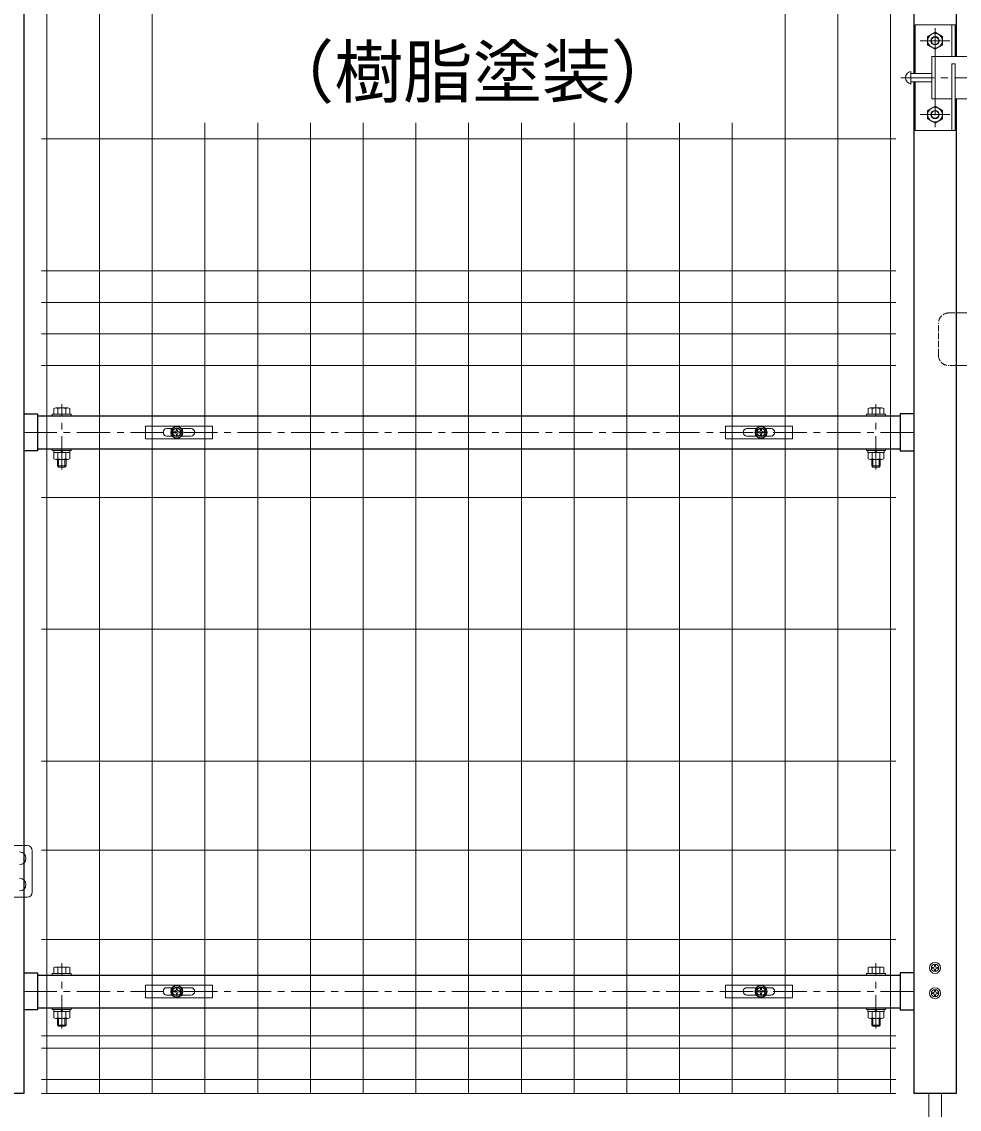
# Model space of a CAD drawing. Units: millimetres, scale not verified. Extents: x -4200 to 4200, y -2970 to 2970.
# Drawn here: x 300 to 1189, y -307 to 724 of the extents above; entities that cross this region are included whole.
import ezdxf
from ezdxf.enums import TextEntityAlignment as Align

# ---------------------------------------------------------------- set-up
doc = ezdxf.new("R2010")
doc.units = ezdxf.units.MM
doc.header["$LTSCALE"] = 10
doc.linetypes.add('DASHED', pattern=[7.5, 6, -1.5])
doc.linetypes.add('USER1', pattern=[50.8, 31.75, -6.35, 6.35, -6.35])
for name, color, linetype, lineweight in [('0-0_D-STR1', 1, 'Continuous', 25), ('0-1_D-BMK', 2, 'USER1', 13), ('0-4_D-STR3', 3, 'Continuous', 13), ('0-5_D-STR-DIM', 7, 'Continuous', 13), ('0-7_Defpoints', 6, 'Continuous', 25), ('0-9_D-STR-TXT', 7, 'Continuous', 13), ('0-C_D-STR2', 7, 'Continuous', 13)]:
    doc.layers.add(name, color=color, linetype=linetype, lineweight=lineweight)
doc.styles.add('ＭＳ ゴシック', font='')
doc.styles.get('ＭＳ ゴシック').set_extended_font_data('MS Gothic')

# ---------------------------------------------------------------- blocks, each defined once
blk = doc.blocks.new('U8')
at = {"layer": '0-0_D-STR1'}
for p, q in [((500, 14150), (500, 300)), ((8940, 14150), (8940, 9970)), ((9340, 14150), (9340, 10130)), ((8940, 9890), (8940, 300)), ((9340, 9730), (9340, 300)), ((500, 6742), (630, 6742)), ((630, 6742), (630, 6393)), ((630, 6722.5), (8810, 6722.5)), ((8940, 6742), (8810, 6742)), ((8810, 6742), (8810, 6393)), ((630, 6393), (500, 6393)), ((630, 6412.5), (8810, 6412.5)), ((8810, 6393), (8940, 6393)), ((500, 1442), (630, 1442)), ((630, 1442), (630, 1093)), ((630, 1422.5), (8810, 1422.5)), ((8810, 1442), (8810, 1093)), ((8940, 1442), (8810, 1442)), ((630, 1093), (500, 1093)), ((630, 1112.5), (8810, 1112.5)), ((8810, 1093), (8940, 1093)), ((500, 300), (100, 300)), ((9340, 300), (8940, 300))]:
    blk.add_line(p, q, dxfattribs=at)
at = {"layer": '0-1_D-BMK'}
for p, q in [((9140, 10400), (9140, 9460)), ((8998.8, 10280), (9281.2, 10280)), ((8815.4, 9930), (10025.9, 9930)), ((8998.8, 9580), (9281.2, 9580)), ((860, 6214), (860, 6834.9)), ((8580, 6214), (8580, 6834.9)), ((8940, 6567.5), (500, 6567.5)), ((860, 914), (860, 1534.9)), ((8580, 914), (8580, 1534.9)), ((8940, 1267.5), (500, 1267.5))]:
    blk.add_line(p, q, dxfattribs=at)
at = {"layer": '0-4_D-STR3'}
for p, q in [((8950, 9970), (8950, 10430)), ((8950, 10430), (9300, 10430)), ((9300, 10130), (9300, 10430)), ((9300, 10430), (9330, 10430)), ((9330, 10130), (9330, 10430)), ((9140, 10360.8), (9070, 10320.4)), ((9070, 10239.6), (9070, 10320.4)), ((9140, 10360.8), (9210, 10320.4)), ((9210, 10239.6), (9210, 10320.4)), ((9140, 10199.2), (9070, 10239.6)), ((9140, 10199.2), (9210, 10239.6)), ((9110, 10130), (9110, 9730)), ((9110, 10130), (9740, 10130)), ((9140, 10130), (9140, 9730)), ((9300, 10060), (9300, 9430)), ((9300, 10060), (9330, 10060)), ((9330, 10060), (9330, 9430)), ((8910, 9870), (8910, 9990)), ((9110, 9970), (8910, 9970)), ((9110, 9890), (8910, 9890)), ((8950, 9430), (8950, 9890)), ((9110, 9730), (9300, 9730)), ((9330, 9730), (9740, 9730)), ((9140, 9660.8), (9070, 9620.4)), ((9070, 9620.4), (9070, 9539.6)), ((9140, 9499.2), (9070, 9539.6)), ((9140, 9499.2), (9210, 9539.6)), ((8950, 9430), (9300, 9430)), ((9300, 9430), (9330, 9430)), ((770, 6738.5), (770, 6722.5)), ((770, 6738.5), (950, 6738.5)), ((770, 6722.5), (950, 6722.5)), ((785, 6738.5), (785, 6793)), ((935, 6738.5), (785, 6738.5)), ((916.3, 6798.5), (803.8, 6798.5)), ((822.5, 6738.5), (822.5, 6793)), ((897.5, 6738.5), (897.5, 6793)), ((935, 6738.5), (935, 6793)), ((950, 6738.5), (950, 6722.5)), ((8490, 6738.5), (8490, 6722.5)), ((8670, 6738.5), (8490, 6738.5)), ((8670, 6722.5), (8490, 6722.5)), ((8505, 6738.5), (8505, 6793)), ((8505, 6738.5), (8655, 6738.5)), ((8523.7, 6798.5), (8636.2, 6798.5)), ((8542.5, 6738.5), (8542.5, 6793)), ((8617.5, 6738.5), (8617.5, 6793)), ((8655, 6738.5), (8655, 6793)), ((8670, 6738.5), (8670, 6722.5)), ((770, 6412.5), (770, 6396.5)), ((770, 6412.5), (950, 6412.5)), ((770, 6396.5), (950, 6396.5)), ((863.8, 6376.5), (852.2, 6396.5)), ((870.7, 6376.5), (859.1, 6396.5)), ((950, 6412.5), (950, 6396.5)), ((8490, 6412.5), (8490, 6396.5)), ((8670, 6412.5), (8490, 6412.5)), ((8670, 6396.5), (8490, 6396.5)), ((8569.3, 6376.5), (8580.8, 6396.5)), ((8576.2, 6376.5), (8587.8, 6396.5)), ((8670, 6412.5), (8670, 6396.5)), ((785, 6376.5), (785, 6317)), ((803.8, 6311.5), (916.3, 6311.5)), ((820, 6248.5), (820, 6311.5)), ((822.5, 6376.5), (822.5, 6317)), ((830, 6238.5), (830, 6311.5)), ((890, 6238.5), (890, 6311.5)), ((897.5, 6376.5), (897.5, 6317)), ((900, 6248.5), (900, 6311.5)), ((935, 6376.5), (935, 6317)), ((8505, 6376.5), (8505, 6317)), ((8636.2, 6311.5), (8523.7, 6311.5)), ((8540, 6248.5), (8540, 6311.5)), ((8542.5, 6376.5), (8542.5, 6317)), ((8550, 6238.5), (8550, 6311.5)), ((8610, 6238.5), (8610, 6311.5)), ((8617.5, 6376.5), (8617.5, 6317)), ((8620, 6248.5), (8620, 6311.5)), ((8655, 6376.5), (8655, 6317)), ((820, 6248.5), (830, 6238.5)), ((820, 6248.5), (900, 6248.5)), ((890, 6238.5), (830, 6238.5)), ((890, 6238.5), (900, 6248.5)), ((8550, 6238.5), (8540, 6248.5)), ((8620, 6248.5), (8540, 6248.5)), ((8550, 6238.5), (8610, 6238.5)), ((8620, 6248.5), (8610, 6238.5)), ((-8.3, 2650), (530.3, 2650)), ((580.3, 2600), (580.3, 2210)), ((-8.3, 2160), (530.3, 2160)), ((785, 1438.5), (785, 1493)), ((916.3, 1498.5), (803.8, 1498.5)), ((822.5, 1438.5), (822.5, 1493)), ((897.5, 1438.5), (897.5, 1493)), ((935, 1438.5), (935, 1493)), ((8505, 1438.5), (8505, 1493)), ((8523.7, 1498.5), (8636.2, 1498.5)), ((8542.5, 1438.5), (8542.5, 1493)), ((8617.5, 1438.5), (8617.5, 1493)), ((8655, 1438.5), (8655, 1493)), ((9121.5, 1485.8), (9108.5, 1486.1)), ((9136.1, 1521.5), (9135.8, 1508.5)), ((9136.1, 1458.5), (9135.8, 1471.5)), ((9136.1, 1521.5), (9144, 1521.5)), ((9136.1, 1458.5), (9144, 1458.5)), ((9144, 1521.5), (9144.2, 1508.5)), ((9144, 1458.5), (9144.2, 1471.5)), ((9158.5, 1494.2), (9171.5, 1494)), ((9158.5, 1485.8), (9171.5, 1486.1)), ((9171.5, 1494), (9171.5, 1486.1)), ((770, 1438.5), (770, 1422.5)), ((770, 1438.5), (950, 1438.5)), ((770, 1422.5), (950, 1422.5)), ((935, 1438.5), (785, 1438.5)), ((950, 1438.5), (950, 1422.5)), ((8490, 1438.5), (8490, 1422.5)), ((8670, 1438.5), (8490, 1438.5)), ((8670, 1422.5), (8490, 1422.5)), ((8505, 1438.5), (8655, 1438.5)), ((8670, 1438.5), (8670, 1422.5)), ((9121.5, 1254.2), (9108.5, 1254)), ((9108.5, 1254), (9108.5, 1246.1)), ((9121.5, 1245.8), (9108.5, 1246.1)), ((9136.1, 1281.5), (9135.8, 1268.5)), ((9136.1, 1281.5), (9144, 1281.5)), ((9144, 1281.5), (9144.2, 1268.5)), ((9158.5, 1254.2), (9171.5, 1254)), ((9158.5, 1245.8), (9171.5, 1246.1)), ((9171.5, 1254), (9171.5, 1246.1)), ((9136.1, 1218.5), (9135.8, 1231.5)), ((9136.1, 1218.5), (9144, 1218.5)), ((9144, 1218.5), (9144.2, 1231.5)), ((770, 1112.5), (770, 1096.5)), ((770, 1112.5), (950, 1112.5)), ((770, 1096.5), (950, 1096.5)), ((785, 1076.5), (785, 1017)), ((822.5, 1076.5), (822.5, 1017)), ((863.8, 1076.5), (852.2, 1096.5)), ((870.7, 1076.5), (859.1, 1096.5)), ((897.5, 1076.5), (897.5, 1017)), ((935, 1076.5), (935, 1017)), ((950, 1112.5), (950, 1096.5)), ((8490, 1112.5), (8490, 1096.5)), ((8670, 1112.5), (8490, 1112.5)), ((8670, 1096.5), (8490, 1096.5)), ((8505, 1076.5), (8505, 1017)), ((8542.5, 1076.5), (8542.5, 1017)), ((8569.3, 1076.5), (8580.8, 1096.5)), ((8576.2, 1076.5), (8587.8, 1096.5)), ((8617.5, 1076.5), (8617.5, 1017)), ((8655, 1076.5), (8655, 1017)), ((8670, 1112.5), (8670, 1096.5)), ((803.8, 1011.5), (916.3, 1011.5)), ((820, 948.5), (820, 1011.5)), ((820, 948.5), (830, 938.5)), ((820, 948.5), (900, 948.5)), ((830, 938.5), (830, 1011.5)), ((890, 938.5), (830, 938.5)), ((890, 938.5), (890, 1011.5)), ((890, 938.5), (900, 948.5)), ((900, 948.5), (900, 1011.5)), ((8636.2, 1011.5), (8523.7, 1011.5)), ((8540, 948.5), (8540, 1011.5)), ((8550, 938.5), (8540, 948.5)), ((8620, 948.5), (8540, 948.5)), ((8550, 938.5), (8550, 1011.5)), ((8550, 938.5), (8610, 938.5)), ((8610, 938.5), (8610, 1011.5)), ((8620, 948.5), (8610, 938.5)), ((8620, 948.5), (8620, 1011.5)), ((9080, 300), (9080, -780.4)), ((9200, 300), (9200, -780.4))]:
    blk.add_line(p, q, dxfattribs=at)
for points in [[(9140, 9660.8), (9210, 9620.4), (9210, 9539.6)], [(937, 6376.5), (783, 6376.5), (783, 6396.5)], [(937, 6376.5), (937, 6396.5), (783, 6396.5)], [(8503, 6376.5), (8657, 6376.5), (8657, 6396.5)], [(8503, 6376.5), (8503, 6396.5), (8657, 6396.5)], [(9121.5, 1494.2), (9108.5, 1494), (9108.5, 1486.1)], [(937, 1076.5), (783, 1076.5), (783, 1096.5)], [(937, 1076.5), (937, 1096.5), (783, 1096.5)], [(8503, 1076.5), (8657, 1076.5), (8657, 1096.5)], [(8503, 1076.5), (8503, 1096.5), (8657, 1096.5)]]:
    blk.add_lwpolyline(points, dxfattribs=at)
for centre, radius in [((9140, 10280), 70), ((9140, 10280), 40), ((9140, 10280), 35), ((9140, 9580), 70), ((9140, 9580), 40), ((9140, 9580), 35), ((9140, 1490), 52.5), ((9140, 1490), 35), ((9140, 1250), 52.5), ((9140, 1250), 35)]:
    blk.add_circle(centre, radius, dxfattribs=at)
for centre, radius, start, end in [((8921, 9930), 61, 100.38886, 259.61115), ((803.8, 6764), 34.5, 57.13278, 122.86722), ((860, 6668.6), 129.9, 73.22135, 106.77865), ((916.3, 6764), 34.5, 57.13278, 122.86722), ((8523.7, 6764), 34.5, 57.13278, 122.86722), ((8580, 6668.6), 129.9, 73.22135, 106.77865), ((8636.2, 6764), 34.5, 57.13278, 122.86722), ((803.8, 6346), 34.5, 237.13278, 302.86722), ((860, 6441.4), 129.9, 253.22135, 286.77865), ((916.3, 6346), 34.5, 237.13278, 302.86722), ((8523.7, 6346), 34.5, 237.13278, 302.86722), ((8580, 6441.4), 129.9, 253.22135, 286.77865), ((8636.2, 6346), 34.5, 237.13278, 302.86722), ((460.3, 2530), 60, 270, 90), ((530.3, 2600), 50, 0, 90), ((460.3, 2280), 60, 270, 90), ((530.3, 2210), 50, 270, 0), ((803.8, 1464), 34.5, 57.13278, 122.86722), ((860, 1368.6), 129.9, 73.22135, 106.77865), ((916.3, 1464), 34.5, 57.13278, 122.86722), ((8523.7, 1464), 34.5, 57.13278, 122.86722), ((8580, 1368.6), 129.9, 73.22135, 106.77865), ((8636.2, 1464), 34.5, 57.13278, 122.86722), ((9121, 1509), 14.9, 270, 0), ((9121, 1471), 14.9, 0, 90), ((9159, 1509), 14.9, 180, 270), ((9159, 1471), 14.9, 90, 180), ((9121, 1269.1), 14.9, 270, 0), ((9121, 1231), 14.9, 0, 90), ((9159, 1269.1), 14.9, 180, 270), ((9159, 1231), 14.9, 90, 180), ((803.8, 1046), 34.5, 237.13278, 302.86722), ((860, 1141.4), 129.9, 253.22135, 286.77865), ((916.3, 1046), 34.5, 237.13278, 302.86722), ((8523.7, 1046), 34.5, 237.13278, 302.86722), ((8580, 1141.4), 129.9, 253.22135, 286.77865), ((8636.2, 1046), 34.5, 237.13278, 302.86722)]:
    blk.add_arc(centre, radius, start, end, dxfattribs=at)
at = {"layer": '0-7_Defpoints'}
for centre in [(1950, 6567.5), (7490, 6567.5), (1950, 1267.5), (7490, 1267.5)]:
    blk.add_circle(centre, 40, dxfattribs=at)
blk = doc.blocks.new('A$Cc5bff5c2')
at = {"layer": '0-4_D-STR3'}
for p, q in [((-297.7, 60), (337.3, 60)), ((-297.7, -60), (-297.7, 60)), ((-95.2, 35), (-45.6, 35)), ((-18.5, 4.2), (-31.5, 3.9)), ((-31.5, 3.9), (-31.5, -4)), ((-4, 31.5), (-4.2, 18.5)), ((-4, 31.5), (4, 31.5)), ((4, 31.5), (4.2, 18.5)), ((18.5, 4.2), (31.5, 3.9)), ((31.5, 3.9), (31.5, -4)), ((45.6, 35), (134.8, 35)), ((-95.2, -35), (-45.6, -35)), ((-18.5, -4.2), (-31.5, -4)), ((-4, -31.5), (-4.2, -18.5)), ((18.5, -4.2), (31.5, -4)), ((45.6, -35), (134.8, -35))]:
    blk.add_line(p, q, dxfattribs=at)
for points in [[(-297.7, -60), (337.3, -60), (337.3, 60)], [(-4, -31.5), (4, -31.5), (4.2, -18.5)]]:
    blk.add_lwpolyline(points, dxfattribs=at)
for radius in [57.5, 52.5]:
    blk.add_circle((0, 0), radius, dxfattribs=at)
for centre, radius, start, end in [((-95.2, 0), 35, 90, 270), ((-19.1, 19), 14.9, 270, 0), ((19.1, 19), 14.9, 180, 270), ((134.8, 0), 35, 270, 90), ((-19.1, -19), 14.9, 0, 90), ((19.1, -19), 14.9, 90, 180)]:
    blk.add_arc(centre, radius, start, end, dxfattribs=at)
blk = doc.blocks.new('A$C5ba32ecb')
at = {"layer": '0-4_D-STR3'}
for p, q in [((-337.5, 60), (297.5, 60)), ((-337.5, -60), (-337.5, 60)), ((-135, 35), (-45.6, 35)), ((-18.5, 4.2), (-31.5, 3.9)), ((-31.5, 3.9), (-31.5, -4)), ((-4, 31.5), (-4.2, 18.5)), ((-4, 31.5), (4, 31.5)), ((4, 31.5), (4.2, 18.5)), ((18.5, 4.2), (31.5, 3.9)), ((31.5, 3.9), (31.5, -4)), ((45.6, 35), (95, 35)), ((-135, -35), (-45.6, -35)), ((-18.5, -4.2), (-31.5, -4)), ((-4, -31.5), (-4.2, -18.5)), ((18.5, -4.2), (31.5, -4)), ((45.6, -35), (95, -35))]:
    blk.add_line(p, q, dxfattribs=at)
for points in [[(-337.5, -60), (297.5, -60), (297.5, 60)], [(-4, -31.5), (4, -31.5), (4.2, -18.5)]]:
    blk.add_lwpolyline(points, dxfattribs=at)
for radius in [57.5, 52.5]:
    blk.add_circle((0, 0), radius, dxfattribs=at)
for centre, radius, start, end in [((-135, 0), 35, 90, 270), ((-19.1, 19), 14.9, 270, 0), ((19.1, 19), 14.9, 180, 270), ((95, 0), 35, 270, 90), ((-19.1, -19), 14.9, 0, 90), ((19.1, -19), 14.9, 90, 180)]:
    blk.add_arc(centre, radius, start, end, dxfattribs=at)
blk = doc.blocks.new('A$C85983226')
at = {"layer": '0-1_D-BMK'}
for p, q in [((-70, 0), (554, 0)), ((-70, -300), (554, -300))]:
    blk.add_line(p, q, dxfattribs=at)
at = {"layer": '0-4_D-STR3', "linetype": 'DASHED'}
for p, q in [((-368, -300), (-368, 0)), ((-268, 100), (-200, 100)), ((-200, -400), (-268, -400))]:
    blk.add_line(p, q, dxfattribs=at)
at = {"layer": '0-4_D-STR3'}
for p, q in [((-200, 100), (0, 100)), ((-31.3, 51.8), (-16, 51.8)), ((-16, 62.5), (-16, -62.5)), ((-16, 62.5), (0, 62.5)), ((-16, 51.8), (-16, -51.8)), ((0, 100), (0, -400)), ((0, 62.5), (0, -62.5)), ((400, 100), (400, -400)), ((432, 100), (400, 100)), ((432, 100), (432, -400)), ((432, 62.5), (432, -62.5)), ((432, 62.5), (448, 62.5)), ((448, 62.5), (448, -62.5)), ((448, 8), (463.8, -1.1)), ((448, 1.1), (463.8, -8)), ((463.8, 57.5), (463.8, -57.5)), ((505.6, 57.5), (463.8, 57.5)), ((505.6, 29.1), (463.8, 29.1)), ((513.8, 43.3), (513.8, -43.3)), ((527, 30), (513.8, 30)), ((534, 23), (513.8, 23)), ((527, -30), (527, 30)), ((534, 23), (527, 30)), ((534, -23), (534, 23)), ((-31.6, -51.8), (-16, -51.8)), ((-16, -62.5), (0, -62.5)), ((432, -62.5), (448, -62.5)), ((505.6, -29.1), (463.8, -29.1)), ((505.6, -57.5), (463.8, -57.5)), ((534, -23), (513.8, -23)), ((527, -30), (513.8, -30)), ((534, -23), (527, -30)), ((-31.3, -248.2), (-16, -248.2)), ((-16, -237.5), (-16, -362.5)), ((-16, -237.5), (0, -237.5)), ((-16, -248.2), (-16, -351.8)), ((0, -237.5), (0, -362.5)), ((432, -237.5), (432, -362.5)), ((432, -237.5), (448, -237.5)), ((448, -237.5), (448, -362.5)), ((448, -292), (463.8, -301.1)), ((448, -298.9), (463.8, -308)), ((463.8, -242.5), (463.8, -357.5)), ((505.6, -242.5), (463.8, -242.5)), ((505.6, -270.9), (463.8, -270.9)), ((513.8, -256.7), (513.8, -343.3)), ((527, -270), (513.8, -270)), ((534, -277), (513.8, -277)), ((527, -330), (527, -270)), ((534, -277), (527, -270)), ((534, -323), (534, -277)), ((-200, -400), (0, -400)), ((-31.6, -351.8), (-16, -351.8)), ((-16, -362.5), (0, -362.5)), ((432, -400), (400, -400)), ((432, -362.5), (448, -362.5)), ((505.6, -329.1), (463.8, -329.1)), ((505.6, -357.5), (463.8, -357.5)), ((534, -323), (513.8, -323)), ((527, -330), (513.8, -330)), ((534, -323), (527, -330))]:
    blk.add_line(p, q, dxfattribs=at)
for points in [[(448, -61), (463.8, -61), (463.8, 61), (448, 61)], [(448, -361), (463.8, -361), (463.8, -239), (448, -239)]]:
    blk.add_lwpolyline(points, close=True, dxfattribs=at)
at = {"layer": '0-4_D-STR3', "linetype": 'DASHED'}
for centre, start, end in [((-268, 0), 90, 180), ((-268, -300), 180, 270)]:
    blk.add_arc(centre, 100, start, end, dxfattribs=at)
at = {"layer": '0-4_D-STR3'}
for centre, radius, start, end in [((85, -0.7), 140, 163.92714, 195.41383), ((-31.3, 32.8), 19, 90, 163.92714), ((497.4, 43.3), 16.4, 300, 60), ((458, 0), 55.8, 328.543, 31.457), ((-31.6, -32.8), 19, 195.41383, 270), ((497.4, -43.3), 16.4, 300, 60), ((85, -300.7), 140, 163.92714, 195.41383), ((-31.3, -267.2), 19, 90, 163.92714), ((497.4, -256.7), 16.4, 300, 60), ((458, -300), 55.8, 328.543, 31.457), ((-31.6, -332.8), 19, 195.41383, 270), ((497.4, -343.3), 16.4, 300, 60)]:
    blk.add_arc(centre, radius, start, end, dxfattribs=at)

msp = doc.modelspace()

# ---------------------------------------------------------------- linework, layer by layer
at = {"layer": '0-C_D-STR2'}
for p, q in [((323.48, 1177.68), (323.48, -292.32)), ((373.48, 1177.68), (373.48, -292.32)), ((423.48, 1177.68), (423.48, -292.32)), ((1023.48, 1177.68), (1023.48, -292.32)), ((1073.48, 1177.68), (1073.48, -292.32)), ((1123.48, 1177.68), (1123.48, -292.32)), ((473.48, 627.97), (473.48, -292.32)), ((523.48, 627.97), (523.48, -292.32)), ((573.48, 627.97), (573.48, -292.32)), ((623.48, 627.97), (623.48, -292.32)), ((673.48, 627.97), (673.48, -292.32)), ((723.48, 627.97), (723.48, -292.32)), ((773.48, 627.97), (773.48, -292.32)), ((823.48, 627.97), (823.48, -292.32)), ((873.48, 627.97), (873.48, -292.32)), ((923.48, 627.97), (923.48, -292.32)), ((973.48, 627.97), (973.48, -292.32)), ((1128.48, 612.68), (318.48, 612.68)), ((1128.48, 487.68), (318.48, 487.68)), ((1128.48, 457.68), (318.48, 457.68)), ((1128.48, 427.68), (318.48, 427.68)), ((1128.48, 397.68), (318.48, 397.68)), ((1128.48, 272.68), (318.48, 272.68)), ((1128.48, 147.68), (318.48, 147.68)), ((1128.48, 22.68), (318.48, 22.68)), ((1128.48, -61.82), (318.48, -61.82)), ((1128.48, -146.32), (318.48, -146.32)), ((1128.48, -237.56), (318.48, -237.56)), ((1128.48, -249.42), (318.48, -249.42)), ((1128.48, -279.22), (318.48, -279.22)), ((1128.48, -292.32), (318.48, -292.32))]:
    msp.add_line(p, q, dxfattribs=at)

# ---------------------------------------------------------------- block references
at = {"layer": '0-5_D-STR-DIM', "xscale": 0.1, "yscale": 0.1}
for name, p in [('U8', (251.74, -322.32)), ('A$C85983226', (1205.74, 437.68)), ('A$Cc5bff5c2', (446.76, 334.43)), ('A$C5ba32ecb', (1000.74, 334.43)), ('A$Cc5bff5c2', (446.76, -195.57)), ('A$C5ba32ecb', (1000.74, -195.57))]:
    msp.add_blockref(name, p, dxfattribs=at)

# ---------------------------------------------------------------- texts
at = {"layer": '0-9_D-STR-TXT', "style": 'ＭＳ ゴシック'}
msp.add_text('（樹脂塗装）', height=48.09, dxfattribs=at).set_placement((530.41, 637.73), align=Align.BOTTOM_LEFT)

doc.saveas('drawing.dxf')
